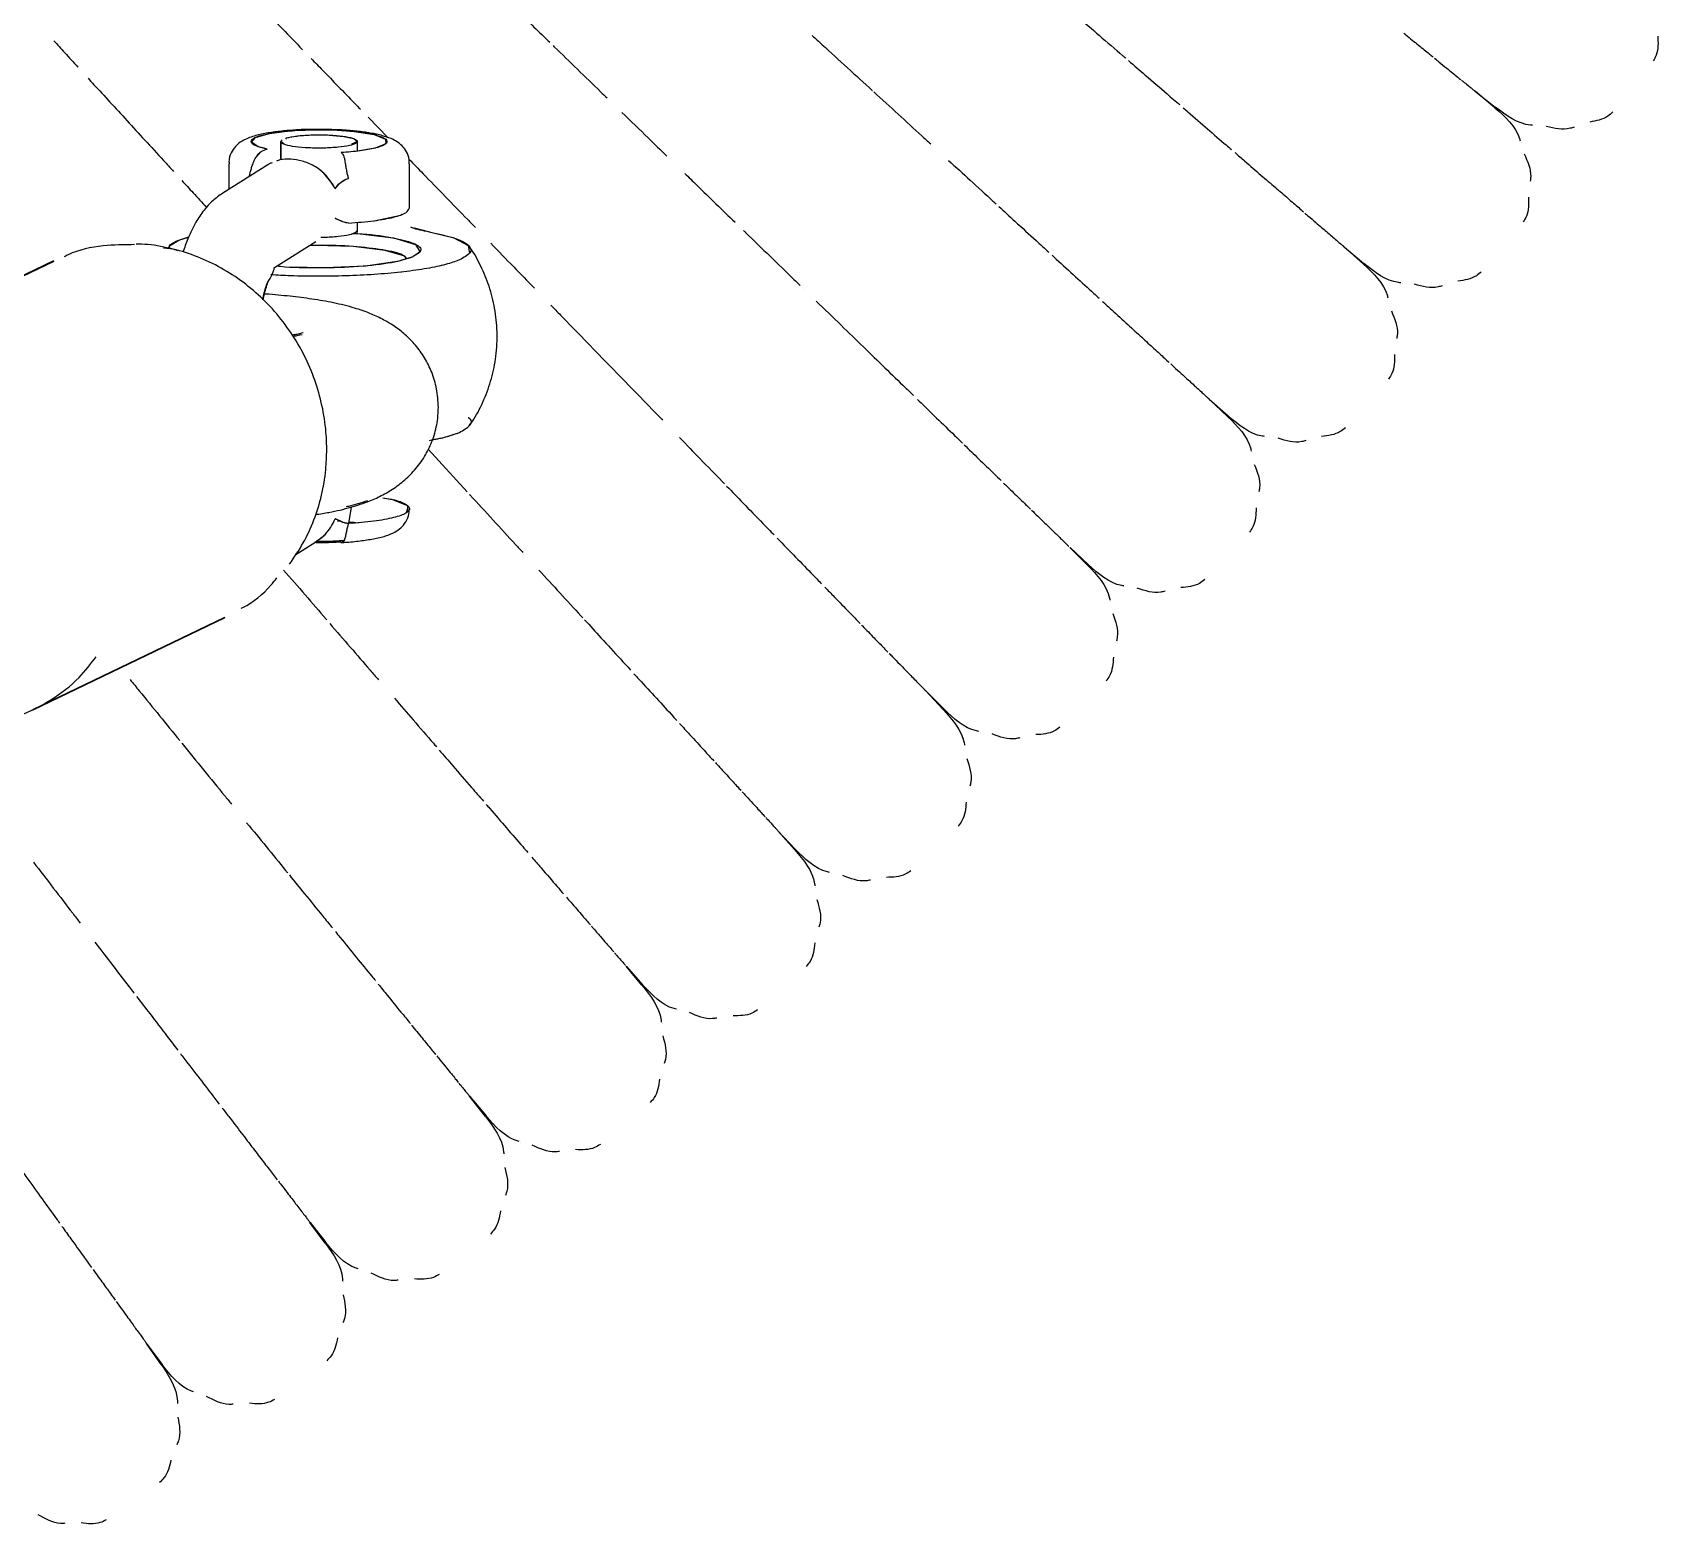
# Model space of a CAD drawing. Extents: x -360 to 379, y -342 to 365.
# Drawn here: x 45.33 to 59.72, y -187.85 to -174.65 of the extents above; entities that cross this region are included whole.
import ezdxf

# ---------------------------------------------------------------- set-up
doc = ezdxf.new("R2010")
doc.units = 0
doc.layers.get('0').update_dxf_attribs({"linetype": 'CONTINUOUS'})

msp = doc.modelspace()

# ---------------------------------------------------------------- linework, layer by layer
at = {"color": 7, "linetype": 'CONTINUOUS'}
for p, q in [((58.268, -175.316), (58.097, -175.173)), ((58.1, -175.175), (58.272, -175.311)), ((58.147, -175.214), (58.147, -175.214)), ((58.148, -175.213), (58.148, -175.213)), ((58.272, -175.311), (58.272, -175.311)), ((48.303, -175.401), (48.477, -175.58)), ((47.528, -175.615), (47.528, -175.778)), ((47.573, -175.593), (47.577, -175.591)), ((48.208, -175.7), (48.208, -175.615)), ((47.308, -175.757), (47.354, -175.705)), ((48.154, -175.638), (48.158, -175.645)), ((58.503, -175.621), (58.503, -175.621)), ((47.414, -175.821), (47.015, -176.072)), ((47.068, -175.812), (47.068, -176.039)), ((47.252, -175.923), (47.256, -175.901)), ((47.253, -175.922), (47.256, -175.901)), ((48.668, -176.206), (48.668, -175.812)), ((48.128, -175.943), (48.128, -175.943)), ((48.011, -176.296), (48.011, -176.296)), ((48.128, -176.337), (48.128, -176.337)), ((48.208, -176.419), (48.208, -176.33)), ((46.626, -176.487), (46.715, -176.46)), ((46.626, -176.487), (46.714, -176.461)), ((48.158, -176.433), (48.195, -176.418)), ((48.195, -176.418), (48.202, -176.403)), ((46.541, -176.547), (46.527, -176.565)), ((47.472, -176.729), (47.839, -176.499)), ((57.106, -176.7), (56.936, -176.548)), ((56.938, -176.55), (57.111, -176.695)), ((56.988, -176.595), (56.988, -176.595)), ((56.99, -176.593), (56.99, -176.593)), ((45.519, -176.672), (43.821, -177.489)), ((45.521, -176.676), (43.823, -177.493)), ((47.621, -176.723), (47.907, -176.731)), ((47.921, -176.731), (48.278, -176.714)), ((48.596, -176.77), (48.594, -176.771)), ((48.963, -176.709), (48.948, -176.712)), ((57.452, -176.874), (57.452, -176.874)), ((52.164, -176.929), (52.164, -176.929)), ((57.333, -177.012), (57.333, -177.012)), ((55.905, -178.049), (55.739, -177.893)), ((55.742, -177.895), (55.91, -178.044)), ((55.79, -177.941), (55.79, -177.941)), ((55.792, -177.939), (55.792, -177.939)), ((48.834, -178.339), (49.177, -178.714)), ((53.565, -178.29), (53.565, -178.29)), ((56.246, -178.233), (56.246, -178.233)), ((56.123, -178.368), (56.123, -178.368)), ((48.151, -178.851), (48.128, -178.996)), ((48.644, -178.892), (48.649, -178.865)), ((48.011, -178.955), (48.011, -178.955)), ((48.062, -178.979), (48.031, -178.976)), ((48.221, -178.989), (48.128, -178.996)), ((48.128, -178.996), (48.128, -178.996)), ((47.662, -179.269), (47.839, -179.158)), ((48.063, -179.16), (47.828, -179.165)), ((54.665, -179.363), (54.51, -179.207)), ((54.511, -179.208), (54.67, -179.358)), ((47.634, -179.313), (47.638, -179.303)), ((54.554, -179.252), (54.554, -179.252)), ((54.555, -179.25), (54.555, -179.25)), ((55.001, -179.557), (55.001, -179.557)), ((54.873, -179.688), (54.873, -179.688)), ((45.337, -180.64), (47.035, -179.823)), ((45.339, -180.643), (47.036, -179.827)), ((53.388, -180.641), (53.231, -180.474)), ((53.234, -180.477), (53.393, -180.636)), ((53.388, -180.641), (53.388, -180.641)), ((51.043, -180.75), (51.043, -180.75)), ((53.718, -180.844), (53.718, -180.844)), ((52.074, -181.88), (51.927, -181.716)), ((51.929, -181.717), (52.079, -181.876)), ((51.969, -181.762), (51.969, -181.762)), ((51.97, -181.761), (51.97, -181.761)), ((52.263, -182.217), (52.263, -182.217)), ((52.397, -182.093), (52.397, -182.093)), ((50.724, -183.081), (50.583, -182.913)), ((50.586, -182.916), (50.729, -183.077)), ((48.377, -183.055), (48.377, -183.055)), ((50.623, -182.96), (50.623, -182.96)), ((50.624, -182.959), (50.624, -182.959)), ((51.041, -183.303), (51.041, -183.303)), ((50.903, -183.423), (50.903, -183.423)), ((49.34, -184.242), (49.199, -184.063)), ((49.201, -184.066), (49.345, -184.238)), ((49.242, -184.118), (49.242, -184.118)), ((49.244, -184.117), (49.244, -184.117)), ((49.651, -184.474), (49.651, -184.474)), ((49.509, -184.589), (49.509, -184.589)), ((45.581, -185.199), (45.581, -185.199)), ((47.923, -185.363), (47.787, -185.18)), ((47.789, -185.182), (47.928, -185.359)), ((47.928, -185.359), (47.928, -185.359)), ((48.082, -185.714), (48.082, -185.714)), ((46.474, -186.441), (46.348, -186.261)), ((46.348, -186.261), (46.479, -186.438)), ((46.383, -186.312), (46.383, -186.312)), ((46.385, -186.311), (46.385, -186.311)), ((46.474, -186.441), (46.474, -186.441)), ((46.479, -186.438), (46.479, -186.438))]:
    msp.add_line(p, q, dxfattribs=at)
at = {"color": 7, "linetype": 'CONTINUOUS', "flags": 128}
for points in [[(47.409, -175.682), (47.33, -175.661), (47.269, -175.621), (47.304, -175.579), (47.43, -175.543), (47.628, -175.519), (47.864, -175.511), (48.028, -175.514)], [(47.56, -175.64), (47.528, -175.615), (47.528, -175.615)], [(47.577, -175.591), (47.577, -175.584), (47.677, -175.566), (47.813, -175.557), (47.958, -175.558), (48.087, -175.57), (48.176, -175.59), (48.208, -175.615), (48.154, -175.638)], [(48.028, -175.514), (48.179, -175.526), (48.356, -175.554), (48.454, -175.593), (48.457, -175.635), (48.364, -175.673), (48.191, -175.703), (48.063, -175.713)], [(47.995, -176.001), (47.909, -175.894), (47.881, -175.871)], [(48.011, -176.033), (48.018, -176.021), (48.05, -175.984)], [(48.05, -175.984), (48.105, -175.949), (48.128, -175.943)], [(48.05, -176.314), (48.016, -176.298), (48.011, -176.296)], [(48.128, -176.337), (48.079, -176.327), (48.05, -176.314)], [(48.356, -176.316), (48.59, -176.266), (48.599, -176.258)], [(48.169, -176.429), (48.208, -176.43), (48.526, -176.468), (48.722, -176.526), (48.762, -176.593), (48.701, -176.634)], [(48.709, -176.379), (48.845, -176.415), (48.864, -176.419)], [(48.864, -176.419), (49.053, -176.466), (49.188, -176.534), (49.197, -176.606)], [(46.547, -176.556), (46.544, -176.538), (46.626, -176.487)], [(48.639, -176.65), (48.627, -176.63), (48.452, -176.579), (48.17, -176.545), (47.832, -176.535), (47.778, -176.537)], [(48.281, -176.714), (48.577, -176.671), (48.701, -176.634)], [(48.87, -178.251), (48.963, -178.236), (49.109, -178.19)], [(48.445, -178.772), (48.508, -178.781), (48.651, -178.837), (48.646, -178.897)], [(48.05, -178.973), (48.016, -178.957), (48.011, -178.955)], [(48.128, -178.996), (48.079, -178.986), (48.05, -178.973)], [(47.843, -179.152), (48.039, -179.148), (48.066, -179.145)], [(47.852, -179.145), (47.881, -179.128), (47.926, -179.086)], [(48.097, -179.126), (48.083, -179.158), (48.073, -179.159)]]:
    msp.add_lwpolyline(points, dxfattribs=at)
at = {"color": 7, "linetype": 'CONTINUOUS'}
for points, knots in [([(49.427, -174.27), (49.494, -174.336), (49.651, -174.488), (49.815, -174.647), (49.908, -174.737)], [0, 0, 0, 0, 0.432584, 1, 1, 1, 1]), ([(47.31, -174.379), (47.414, -174.485), (47.546, -174.621), (47.691, -174.771), (47.722, -174.803)], [0, 0, 0, 0, 0.785174, 1, 1, 1, 1]), ([(54.572, -174.506), (54.639, -174.563), (54.777, -174.683), (54.919, -174.805), (54.995, -174.871), (55.004, -174.878)], [0, 0, 0, 0, 0.447741, 0.935558, 1, 1, 1, 1]), ([(45.52, -174.723), (45.551, -174.757), (45.615, -174.827), (45.694, -174.913), (45.733, -174.956)], [0, 0, 0, 0, 0.498283, 1, 1, 1, 1]), ([(52.231, -174.678), (52.26, -174.705), (52.438, -174.868), (52.617, -175.032), (52.762, -175.164), (52.763, -175.165)], [0, 0, 0, 0, 0.164234, 0.996013, 1, 1, 1, 1]), ([(57.464, -174.657), (57.469, -174.661), (57.515, -174.699), (57.591, -174.761), (57.672, -174.826), (57.712, -174.859), (57.723, -174.868)], [0, 0, 0, 0, 0.056579, 0.472949, 0.860268, 1, 1, 1, 1]), ([(59.709, -174.682), (59.713, -174.74), (59.717, -174.818), (59.679, -174.885), (59.67, -174.901)], [0, 0, 0, 0, 0.747575, 1, 1, 1, 1]), ([(47.797, -174.88), (47.831, -174.915), (47.954, -175.042), (48.101, -175.193), (48.216, -175.312), (48.233, -175.329)], [0, 0, 0, 0, 0.241184, 0.888969, 1, 1, 1, 1]), ([(49.938, -174.767), (49.942, -174.771), (50.079, -174.904), (50.24, -175.06), (50.396, -175.212), (50.415, -175.23)], [0, 0, 0, 0, 0.0277086, 0.8828461, 1, 1, 1, 1]), ([(55.028, -174.899), (55.078, -174.942), (55.194, -175.043), (55.346, -175.174), (55.445, -175.26), (55.483, -175.292)], [0, 0, 0, 0, 0.316267, 0.738453, 1, 1, 1, 1]), ([(57.736, -174.879), (57.749, -174.889), (57.787, -174.92), (57.84, -174.964), (57.895, -175.008), (57.937, -175.042), (57.959, -175.06), (57.968, -175.068)], [0, 0, 0, 0, 0.139315, 0.422523, 0.650112, 0.852275, 1, 1, 1, 1]), ([(45.824, -175.055), (45.841, -175.074), (45.945, -175.187), (46.168, -175.43), (46.405, -175.689), (46.551, -175.848), (46.581, -175.88)], [0, 0, 0, 0, 0.081334, 0.486014, 0.895196, 1, 1, 1, 1]), ([(52.775, -175.177), (52.919, -175.308), (53.09, -175.465), (53.251, -175.613), (53.278, -175.637)], [0, 0, 0, 0, 0.8382049, 1, 1, 1, 1]), ([(57.974, -175.072), (57.978, -175.076), (57.998, -175.092), (58.027, -175.115), (58.057, -175.14), (58.075, -175.155), (58.085, -175.163), (58.09, -175.167), (58.094, -175.17), (58.096, -175.172), (58.095, -175.171), (58.094, -175.17), (58.092, -175.169), (58.091, -175.168), (58.09, -175.167), (58.089, -175.166), (58.087, -175.165), (58.086, -175.164), (58.085, -175.163)], [0, 0, 0, 0, 0.071318, 0.337793, 0.554781, 0.722588, 0.791592, 0.849746, 0.897108, 0.95617, 0.973856, 0.979961, 0.984505, 0.98671, 0.988771, 0.990947, 0.993458, 1, 1, 1, 1]), ([(55.512, -175.318), (55.526, -175.329), (55.6, -175.394), (55.727, -175.503), (55.856, -175.615), (55.923, -175.673), (55.939, -175.686)], [0, 0, 0, 0, 0.086523, 0.48455, 0.880111, 1, 1, 1, 1]), ([(58.268, -175.316), (58.36, -175.397), (58.458, -175.483), (58.491, -175.602), (58.493, -175.608)], [0, 0, 0, 0, 0.9485297, 1, 1, 1, 1]), ([(58.603, -175.472), (58.597, -175.472), (58.474, -175.463), (58.37, -175.385), (58.272, -175.311)], [0, 0, 0, 0, 0.051116, 1, 1, 1, 1]), ([(50.547, -175.358), (50.625, -175.434), (50.757, -175.562), (50.89, -175.691), (50.945, -175.745)], [0, 0, 0, 0, 0.584649, 1, 1, 1, 1]), ([(59.312, -175.354), (59.298, -175.367), (59.242, -175.419), (59.165, -175.433), (59.108, -175.443)], [0, 0, 0, 0, 0.252425, 1, 1, 1, 1]), ([(47.668, -175.513), (47.624, -175.516), (47.533, -175.523), (47.412, -175.539), (47.3, -175.563), (47.216, -175.592), (47.144, -175.639), (47.096, -175.697), (47.069, -175.758), (47.071, -175.798), (47.071, -175.812)], [0, 0, 0, 0, 0.148645, 0.307312, 0.472625, 0.658964, 0.770433, 0.859331, 0.95093, 1, 1, 1, 1]), ([(47.627, -175.519), (47.622, -175.52), (47.566, -175.521), (47.52, -175.529), (47.478, -175.536)], [0, 0, 0, 0, 0.083089, 1, 1, 1, 1]), ([(47.528, -175.616), (47.528, -175.62), (47.527, -175.674), (47.527, -175.729), (47.528, -175.778)], [0, 0, 0, 0, 0.083961, 1, 1, 1, 1]), ([(47.59, -175.581), (47.593, -175.58), (47.623, -175.573), (47.696, -175.562), (47.825, -175.555), (47.961, -175.556), (48.082, -175.567), (48.171, -175.585), (48.216, -175.608), (48.202, -175.623), (48.195, -175.631)], [0, 0, 0, 0, 0.01672, 0.157189, 0.297657, 0.438126, 0.578594, 0.719063, 0.859531, 1, 1, 1, 1]), ([(48.037, -175.512), (48.012, -175.511), (47.94, -175.508), (47.817, -175.507), (47.716, -175.509), (47.67, -175.513), (47.668, -175.513)], [0, 0, 0, 0, 0.203417, 0.592266, 0.981469, 1, 1, 1, 1]), ([(48.664, -175.812), (48.665, -175.8), (48.668, -175.762), (48.643, -175.705), (48.603, -175.651), (48.555, -175.614), (48.498, -175.585), (48.424, -175.561), (48.326, -175.54), (48.206, -175.523), (48.107, -175.515), (48.05, -175.512), (48.037, -175.512)], [0, 0, 0, 0, 0.040071, 0.127878, 0.206683, 0.287253, 0.380693, 0.509081, 0.667859, 0.816054, 0.960013, 1, 1, 1, 1]), ([(48.377, -175.555), (48.341, -175.55), (48.277, -175.54), (48.208, -175.526), (48.114, -175.521), (48.061, -175.517), (48.037, -175.515)], [0, 0, 0, 0, 0.312847, 0.566219, 0.800862, 1, 1, 1, 1]), ([(48.207, -175.7), (48.208, -175.676), (48.208, -175.648), (48.207, -175.62), (48.207, -175.615)], [0, 0, 0, 0, 0.830819, 1, 1, 1, 1]), ([(58.97, -175.487), (58.958, -175.491), (58.88, -175.519), (58.796, -175.499), (58.724, -175.482)], [0, 0, 0, 0, 0.152317, 1, 1, 1, 1]), ([(47.256, -175.901), (47.258, -175.892), (47.264, -175.871), (47.274, -175.836), (47.288, -175.795), (47.301, -175.77), (47.308, -175.757)], [0, 0, 0, 0, 0.200173, 0.43117, 0.696956, 1, 1, 1, 1]), ([(47.308, -175.757), (47.315, -175.747), (47.329, -175.727), (47.361, -175.696), (47.39, -175.688), (47.409, -175.682)], [0, 0, 0, 0, 0.2574296, 0.5150837, 1, 1, 1, 1]), ([(48.063, -175.713), (48.07, -175.72), (48.082, -175.731), (48.092, -175.763), (48.095, -175.784), (48.097, -175.795)], [0, 0, 0, 0, 0.484913, 0.742304, 1, 1, 1, 1]), ([(55.97, -175.713), (55.999, -175.738), (56.079, -175.808), (56.198, -175.911), (56.326, -176.021), (56.436, -176.116), (56.519, -176.188), (56.562, -176.225), (56.576, -176.237)], [0, 0, 0, 0, 0.120272, 0.338467, 0.543419, 0.735216, 0.913943, 1, 1, 1, 1]), ([(58.527, -175.724), (58.558, -175.791), (58.595, -175.869), (58.583, -175.952), (58.582, -175.965)], [0, 0, 0, 0, 0.847683, 1, 1, 1, 1]), ([(47.452, -175.804), (47.443, -175.807), (47.429, -175.81), (47.419, -175.82), (47.415, -175.823)], [0, 0, 0, 0, 0.6153671, 1, 1, 1, 1]), ([(47.618, -175.772), (47.584, -175.771), (47.538, -175.77), (47.5, -175.786), (47.49, -175.79)], [0, 0, 0, 0, 0.726059, 1, 1, 1, 1]), ([(48.011, -176.033), (47.984, -175.988), (47.937, -175.91), (47.828, -175.83), (47.722, -175.784), (47.651, -175.776), (47.618, -175.772)], [0, 0, 0, 0, 0.325241, 0.570452, 0.796982, 1, 1, 1, 1]), ([(48.097, -175.795), (48.099, -175.809), (48.104, -175.835), (48.11, -175.876), (48.117, -175.912), (48.125, -175.933), (48.128, -175.943)], [0, 0, 0, 0, 0.303044, 0.56883, 0.799827, 1, 1, 1, 1]), ([(48.663, -175.771), (48.705, -175.814), (48.874, -175.989), (49.072, -176.192), (49.228, -176.353), (49.25, -176.376)], [0, 0, 0, 0, 0.218095, 0.886689, 1, 1, 1, 1]), ([(51.102, -175.897), (51.137, -175.932), (51.287, -176.077), (51.435, -176.221), (51.547, -176.33)], [0, 0, 0, 0, 0.238564, 1, 1, 1, 1]), ([(53.436, -175.782), (53.5, -175.841), (53.635, -175.964), (53.773, -176.091), (53.847, -176.159), (53.856, -176.167)], [0, 0, 0, 0, 0.445131, 0.933026, 1, 1, 1, 1]), ([(46.654, -175.96), (46.686, -175.996), (46.757, -176.073), (46.832, -176.155), (46.872, -176.199)], [0, 0, 0, 0, 0.468387, 1, 1, 1, 1]), ([(48.011, -176.033), (48.011, -176.033), (48.012, -176.031), (48.014, -176.028), (48.022, -176.013), (48.037, -175.997), (48.05, -175.984)], [0, 0, 0, 0, 0.027083, 0.080936, 0.271322, 1, 1, 1, 1]), ([(48.05, -175.984), (48.062, -175.974), (48.083, -175.956), (48.114, -175.947), (48.128, -175.943)], [0, 0, 0, 0, 0.56409, 1, 1, 1, 1]), ([(47.015, -176.072), (46.985, -176.093), (46.921, -176.139), (46.844, -176.226), (46.772, -176.336), (46.711, -176.458), (46.677, -176.554), (46.663, -176.595)], [0, 0, 0, 0, 0.1669594, 0.3463588, 0.5565672, 0.8137766, 1, 1, 1, 1]), ([(53.88, -176.189), (53.928, -176.233), (54.041, -176.337), (54.189, -176.472), (54.286, -176.561), (54.324, -176.595)], [0, 0, 0, 0, 0.312708, 0.734896, 1, 1, 1, 1]), ([(58.566, -176.108), (58.568, -176.166), (58.57, -176.245), (58.53, -176.31), (58.52, -176.326)], [0, 0, 0, 0, 0.747575, 1, 1, 1, 1]), ([(48.05, -176.314), (48.037, -176.308), (48.022, -176.301), (48.014, -176.297), (48.012, -176.296), (48.011, -176.296), (48.011, -176.296)], [0, 0, 0, 0, 0.728678, 0.919065, 0.972917, 1, 1, 1, 1]), ([(48.128, -176.337), (48.114, -176.335), (48.083, -176.331), (48.062, -176.32), (48.05, -176.314)], [0, 0, 0, 0, 0.43591, 1, 1, 1, 1]), ([(48.128, -176.337), (48.206, -176.331), (48.361, -176.319), (48.536, -176.286), (48.651, -176.246), (48.662, -176.217), (48.667, -176.202)], [0, 0, 0, 0, 0.250919, 0.501837, 0.752756, 1, 1, 1, 1]), ([(56.588, -176.248), (56.597, -176.256), (56.632, -176.286), (56.681, -176.328), (56.735, -176.375), (56.782, -176.415), (56.826, -176.453), (56.865, -176.487), (56.895, -176.513), (56.915, -176.53), (56.927, -176.54), (56.933, -176.546), (56.937, -176.549), (56.938, -176.55), (56.938, -176.55), (56.937, -176.549), (56.936, -176.548), (56.935, -176.547), (56.934, -176.546), (56.933, -176.546), (56.932, -176.545), (56.931, -176.544), (56.931, -176.544)], [0, 0, 0, 0, 0.052707, 0.200353, 0.316994, 0.4226, 0.546733, 0.67091, 0.773409, 0.854359, 0.899941, 0.936334, 0.956863, 0.97737, 0.991344, 0.993541, 0.995292, 0.996702, 0.997339, 0.99797, 0.999235, 1, 1, 1, 1]), ([(47.884, -176.461), (47.893, -176.461), (47.945, -176.462), (48.039, -176.455), (48.145, -176.44), (48.179, -176.426), (48.195, -176.418)], [0, 0, 0, 0, 0.059463, 0.372975, 0.686488, 1, 1, 1, 1]), ([(48.165, -176.429), (48.179, -176.429), (48.309, -176.433), (48.516, -176.463), (48.718, -176.512), (48.797, -176.575), (48.733, -176.614), (48.701, -176.634)], [0, 0, 0, 0, 0.0302348, 0.2726761, 0.5151174, 0.7575587, 1, 1, 1, 1]), ([(48.676, -176.37), (48.685, -176.374), (48.731, -176.392), (48.805, -176.407), (48.864, -176.419)], [0, 0, 0, 0, 0.210158, 1, 1, 1, 1]), ([(51.622, -176.403), (51.628, -176.408), (51.78, -176.556), (51.949, -176.72), (52.105, -176.871), (52.123, -176.889)], [0, 0, 0, 0, 0.035175, 0.886569, 1, 1, 1, 1]), ([(46.236, -176.528), (46.143, -176.529), (45.943, -176.53), (45.73, -176.575), (45.624, -176.63), (45.612, -176.636)], [0, 0, 0, 0, 0.4356358, 0.9358563, 1, 1, 1, 1]), ([(47.936, -178.341), (47.935, -178.298), (47.932, -178.178), (47.904, -177.98), (47.844, -177.752), (47.754, -177.533), (47.638, -177.327), (47.497, -177.138), (47.333, -176.969), (47.151, -176.823), (46.952, -176.703), (46.742, -176.611), (46.522, -176.551), (46.356, -176.523), (46.265, -176.524), (46.249, -176.524)], [0, 0, 0, 0, 0.046937, 0.131753, 0.21666, 0.301635, 0.386659, 0.471708, 0.556758, 0.641786, 0.726763, 0.811661, 0.896451, 0.981106, 1, 1, 1, 1]), ([(46.617, -176.582), (46.613, -176.58), (46.573, -176.564), (46.53, -176.561), (46.49, -176.559)], [0, 0, 0, 0, 0.080912, 1, 1, 1, 1]), ([(46.542, -176.548), (46.544, -176.542), (46.552, -176.521), (46.595, -176.501), (46.626, -176.487)], [0, 0, 0, 0, 0.271812, 1, 1, 1, 1]), ([(48.641, -176.65), (48.632, -176.64), (48.609, -176.611), (48.441, -176.572), (48.18, -176.542), (47.936, -176.531), (47.806, -176.536), (47.777, -176.538)], [0, 0, 0, 0, 0.147644, 0.407333, 0.667022, 0.926711, 1, 1, 1, 1]), ([(49.196, -178.128), (49.21, -178.11), (49.262, -178.039), (49.33, -177.899), (49.397, -177.713), (49.437, -177.511), (49.448, -177.301), (49.426, -177.093), (49.377, -176.897), (49.302, -176.719), (49.24, -176.602), (49.199, -176.548), (49.196, -176.544)], [0, 0, 0, 0, 0.040426, 0.156995, 0.274557, 0.392723, 0.522343, 0.646501, 0.765518, 0.879998, 0.990278, 1, 1, 1, 1]), ([(49.386, -176.516), (49.454, -176.586), (49.582, -176.718), (49.711, -176.85), (49.772, -176.913)], [0, 0, 0, 0, 0.5271354, 1, 1, 1, 1]), ([(54.352, -176.621), (54.364, -176.633), (54.436, -176.699), (54.559, -176.812), (54.686, -176.927), (54.752, -176.988), (54.768, -177.002)], [0, 0, 0, 0, 0.083989, 0.481499, 0.876563, 1, 1, 1, 1]), ([(47.371, -177.015), (47.379, -176.973), (47.391, -176.91), (47.421, -176.844), (47.444, -176.821), (47.474, -176.741), (47.472, -176.728), (47.472, -176.728)], [0, 0, 0, 0, 0.283395, 0.433238, 0.620614, 0.995317, 1, 1, 1, 1]), ([(49.109, -176.663), (49.071, -176.677), (48.996, -176.704), (48.826, -176.74), (48.623, -176.769), (48.39, -176.791), (48.137, -176.805), (47.875, -176.809), (47.638, -176.806), (47.498, -176.798), (47.441, -176.795)], [0, 0, 0, 0, 0.130195, 0.26039, 0.390586, 0.520781, 0.650976, 0.781171, 0.911367, 1, 1, 1, 1]), ([(47.494, -176.716), (47.505, -176.717), (47.613, -176.73), (47.877, -176.734), (48.223, -176.723), (48.53, -176.688), (48.644, -176.652), (48.701, -176.634)], [0, 0, 0, 0, 0.028045, 0.271034, 0.514022, 0.757011, 1, 1, 1, 1]), ([(57.106, -176.7), (57.196, -176.784), (57.291, -176.872), (57.321, -176.992), (57.323, -176.998)], [0, 0, 0, 0, 0.9485297, 1, 1, 1, 1]), ([(57.437, -176.866), (57.431, -176.865), (57.308, -176.853), (57.207, -176.772), (57.111, -176.695)], [0, 0, 0, 0, 0.0514703, 1, 1, 1, 1]), ([(58.149, -176.768), (58.135, -176.781), (58.078, -176.831), (58, -176.842), (57.942, -176.851)], [0, 0, 0, 0, 0.252425, 1, 1, 1, 1]), ([(47.372, -177.016), (47.376, -176.998), (47.391, -176.934), (47.409, -176.877), (47.421, -176.847), (47.421, -176.845)], [0, 0, 0, 0, 0.276828, 0.967718, 1, 1, 1, 1]), ([(57.804, -176.891), (57.792, -176.895), (57.712, -176.921), (57.629, -176.898), (57.558, -176.879)], [0, 0, 0, 0, 0.152317, 1, 1, 1, 1]), ([(48.923, -177.966), (48.92, -177.911), (48.914, -177.806), (48.868, -177.658), (48.804, -177.528), (48.723, -177.416), (48.631, -177.322), (48.531, -177.246), (48.425, -177.184), (48.309, -177.131), (48.167, -177.083), (48.001, -177.042), (47.811, -177.009), (47.61, -176.984), (47.468, -176.97), (47.388, -176.965), (47.384, -176.965)], [0, 0, 0, 0, 0.070847, 0.137312, 0.20062, 0.261695, 0.321447, 0.381083, 0.442649, 0.510041, 0.590805, 0.699516, 0.801219, 0.895836, 0.99468, 1, 1, 1, 1]), ([(52.265, -177.027), (52.339, -177.099), (52.482, -177.238), (52.683, -177.433), (52.872, -177.617), (53.02, -177.761), (53.102, -177.84), (53.127, -177.864)], [0, 0, 0, 0, 0.241024, 0.464665, 0.686744, 0.907254, 1, 1, 1, 1]), ([(54.799, -177.031), (54.826, -177.056), (54.904, -177.127), (55.02, -177.233), (55.144, -177.347), (55.252, -177.446), (55.333, -177.52), (55.375, -177.559), (55.389, -177.571)], [0, 0, 0, 0, 0.118126, 0.33671, 0.542018, 0.734139, 0.913157, 1, 1, 1, 1]), ([(49.918, -177.063), (49.947, -177.093), (50.116, -177.267), (50.425, -177.585), (50.728, -177.897), (50.884, -178.058), (50.907, -178.082)], [0, 0, 0, 0, 0.085723, 0.502322, 0.92516, 1, 1, 1, 1]), ([(57.353, -177.115), (57.383, -177.183), (57.417, -177.262), (57.403, -177.345), (57.401, -177.357)], [0, 0, 0, 0, 0.847683, 1, 1, 1, 1]), ([(47.726, -177.308), (47.727, -177.308), (47.73, -177.307), (47.712, -177.312), (47.681, -177.32), (47.646, -177.326), (47.633, -177.329)], [0, 0, 0, 0, 0.0570488, 0.3937017, 0.7738948, 1, 1, 1, 1]), ([(47.719, -177.325), (47.691, -177.331), (47.659, -177.337), (47.642, -177.34), (47.64, -177.341)], [0, 0, 0, 0, 0.856705, 1, 1, 1, 1]), ([(47.695, -177.322), (47.699, -177.317), (47.706, -177.309), (47.707, -177.312), (47.707, -177.313)], [0, 0, 0, 0, 0.553796, 1, 1, 1, 1]), ([(55.401, -177.583), (55.41, -177.591), (55.443, -177.621), (55.491, -177.665), (55.544, -177.714), (55.59, -177.756), (55.633, -177.795), (55.671, -177.83), (55.7, -177.857), (55.719, -177.874), (55.731, -177.885), (55.737, -177.89), (55.74, -177.894), (55.742, -177.895), (55.742, -177.895), (55.74, -177.893), (55.739, -177.892), (55.738, -177.892), (55.737, -177.891), (55.736, -177.89), (55.735, -177.889), (55.735, -177.889), (55.735, -177.888)], [0, 0, 0, 0, 0.0522095, 0.2001226, 0.3168645, 0.4226317, 0.5468017, 0.6709264, 0.7733976, 0.8543441, 0.8999274, 0.9363177, 0.9568492, 0.977358, 0.9913468, 0.9935403, 0.9952872, 0.9966945, 0.9973325, 0.9979663, 0.9992328, 1, 1, 1, 1]), ([(57.381, -177.5), (57.381, -177.559), (57.381, -177.637), (57.34, -177.701), (57.329, -177.717)], [0, 0, 0, 0, 0.747575, 1, 1, 1, 1]), ([(53.16, -177.897), (53.183, -177.918), (53.262, -177.996), (53.391, -178.121), (53.502, -178.228), (53.555, -178.28), (53.559, -178.284)], [0, 0, 0, 0, 0.15579, 0.560843, 0.962951, 1, 1, 1, 1]), ([(47.837, -178.916), (47.877, -178.91), (47.988, -178.893), (48.144, -178.855), (48.299, -178.805), (48.431, -178.745), (48.545, -178.677), (48.653, -178.59), (48.751, -178.483), (48.831, -178.357), (48.889, -178.217), (48.919, -178.084), (48.922, -177.999), (48.923, -177.966)], [0, 0, 0, 0, 0.079443, 0.220282, 0.349267, 0.438215, 0.523572, 0.607062, 0.69058, 0.774679, 0.859413, 0.944619, 1, 1, 1, 1]), ([(49.109, -178.19), (49.145, -178.169), (49.216, -178.127), (49.227, -178.082), (49.188, -178.061), (49.188, -178.061)], [0, 0, 0, 0, 0.4984067, 0.9968135, 1, 1, 1, 1]), ([(55.905, -178.049), (55.993, -178.136), (56.085, -178.227), (56.112, -178.348), (56.113, -178.354)], [0, 0, 0, 0, 0.9488845, 1, 1, 1, 1]), ([(56.231, -178.225), (56.225, -178.224), (56.102, -178.208), (56.003, -178.124), (55.91, -178.044)], [0, 0, 0, 0, 0.05147, 1, 1, 1, 1]), ([(48.845, -178.26), (48.895, -178.25), (49.003, -178.229), (49.072, -178.203), (49.109, -178.19)], [0, 0, 0, 0, 0.459816, 1, 1, 1, 1]), ([(56.946, -178.148), (56.931, -178.16), (56.872, -178.209), (56.795, -178.218), (56.736, -178.225)], [0, 0, 0, 0, 0.252425, 1, 1, 1, 1]), ([(47.607, -179.355), (47.649, -179.293), (47.733, -179.171), (47.827, -178.965), (47.894, -178.747), (47.93, -178.537), (47.934, -178.4), (47.936, -178.341)], [0, 0, 0, 0, 0.2083092, 0.4177661, 0.627555, 0.8376842, 1, 1, 1, 1]), ([(51.056, -178.235), (51.118, -178.299), (51.247, -178.432), (51.378, -178.566), (51.446, -178.637), (51.453, -178.644)], [0, 0, 0, 0, 0.457812, 0.945184, 1, 1, 1, 1]), ([(53.575, -178.299), (53.617, -178.341), (53.71, -178.43), (53.818, -178.535), (53.88, -178.596), (53.901, -178.616)], [0, 0, 0, 0, 0.368751, 0.793214, 1, 1, 1, 1]), ([(56.597, -178.261), (56.585, -178.265), (56.505, -178.288), (56.422, -178.263), (56.351, -178.241)], [0, 0, 0, 0, 0.152317, 1, 1, 1, 1]), ([(56.14, -178.472), (56.167, -178.54), (56.2, -178.621), (56.183, -178.703), (56.181, -178.715)], [0, 0, 0, 0, 0.8476827, 1, 1, 1, 1]), ([(53.923, -178.638), (53.935, -178.649), (53.984, -178.697), (54.059, -178.77), (54.127, -178.835), (54.158, -178.865), (54.162, -178.869)], [0, 0, 0, 0, 0.131793, 0.552791, 0.94306, 1, 1, 1, 1]), ([(48.433, -178.769), (48.455, -178.772), (48.541, -178.785), (48.63, -178.817), (48.681, -178.86), (48.648, -178.905), (48.537, -178.945), (48.36, -178.978), (48.205, -178.99), (48.128, -178.996)], [0, 0, 0, 0, 0.053845, 0.211537, 0.36923, 0.526922, 0.684615, 0.842307, 1, 1, 1, 1]), ([(49.199, -178.738), (49.2, -178.739), (49.339, -178.89), (49.498, -179.065), (49.649, -179.229), (49.671, -179.253)], [0, 0, 0, 0, 0.008392, 0.856477, 1, 1, 1, 1]), ([(51.473, -178.665), (51.521, -178.714), (51.631, -178.827), (51.77, -178.971), (51.86, -179.063), (51.893, -179.097)], [0, 0, 0, 0, 0.3299304, 0.7517674, 1, 1, 1, 1]), ([(48.06, -179.164), (48.078, -179.163), (48.144, -179.159), (48.249, -179.148), (48.368, -179.129), (48.461, -179.106), (48.532, -179.076), (48.59, -179.038), (48.637, -178.983), (48.666, -178.921), (48.665, -178.88), (48.664, -178.865)], [0, 0, 0, 0, 0.061418, 0.216956, 0.376041, 0.544934, 0.668917, 0.767812, 0.85621, 0.946856, 1, 1, 1, 1]), ([(48.107, -178.846), (48.115, -178.844), (48.178, -178.833), (48.242, -178.811), (48.298, -178.792)], [0, 0, 0, 0, 0.131002, 1, 1, 1, 1]), ([(54.17, -178.877), (54.188, -178.895), (54.23, -178.936), (54.282, -178.986), (54.325, -179.028), (54.358, -179.06), (54.386, -179.087), (54.415, -179.115), (54.442, -179.142), (54.467, -179.166), (54.485, -179.183), (54.495, -179.193), (54.498, -179.196), (54.499, -179.197)], [0, 0, 0, 0, 0.126301, 0.283521, 0.383191, 0.475324, 0.559946, 0.637085, 0.752821, 0.850491, 0.93019, 0.99202, 1, 1, 1, 1]), ([(56.157, -178.857), (56.155, -178.916), (56.153, -178.994), (56.109, -179.057), (56.098, -179.072)], [0, 0, 0, 0, 0.747575, 1, 1, 1, 1]), ([(47.838, -179.156), (47.867, -179.136), (47.942, -179.085), (47.985, -179.004), (48.011, -178.955)], [0, 0, 0, 0, 0.39017, 1, 1, 1, 1]), ([(48.05, -178.973), (48.037, -178.967), (48.022, -178.96), (48.014, -178.956), (48.012, -178.955), (48.011, -178.955), (48.011, -178.955)], [0, 0, 0, 0, 0.727861, 0.918464, 0.972569, 1, 1, 1, 1]), ([(48.128, -178.996), (48.114, -178.994), (48.083, -178.99), (48.062, -178.979), (48.05, -178.973)], [0, 0, 0, 0, 0.436228, 1, 1, 1, 1]), ([(48.128, -178.996), (48.125, -179.006), (48.117, -179.028), (48.11, -179.062), (48.104, -179.097), (48.099, -179.116), (48.097, -179.126)], [0, 0, 0, 0, 0.200173, 0.43117, 0.696956, 1, 1, 1, 1]), ([(48.192, -178.99), (48.192, -178.99), (48.176, -178.987), (48.153, -178.986), (48.13, -178.984)], [0, 0, 0, 0, 0.0340748, 1, 1, 1, 1]), ([(48.063, -179.16), (48.003, -179.163), (47.925, -179.168), (47.846, -179.166), (47.828, -179.165)], [0, 0, 0, 0, 0.772655, 1, 1, 1, 1]), ([(47.844, -179.151), (47.874, -179.152), (47.958, -179.154), (48.036, -179.147), (48.086, -179.143)], [0, 0, 0, 0, 0.351373, 1, 1, 1, 1]), ([(48.097, -179.126), (48.095, -179.133), (48.091, -179.147), (48.084, -179.161), (48.076, -179.16), (48.072, -179.159)], [0, 0, 0, 0, 0.33301, 0.666309, 1, 1, 1, 1]), ([(51.921, -179.126), (51.935, -179.14), (52.005, -179.212), (52.122, -179.333), (52.24, -179.454), (52.3, -179.516), (52.313, -179.529)], [0, 0, 0, 0, 0.096062, 0.495355, 0.892116, 1, 1, 1, 1]), ([(54.986, -179.548), (54.98, -179.547), (54.858, -179.528), (54.761, -179.441), (54.67, -179.358)], [0, 0, 0, 0, 0.051116, 1, 1, 1, 1]), ([(47.179, -179.747), (47.183, -179.744), (47.283, -179.695), (47.393, -179.604), (47.477, -179.499), (47.494, -179.477)], [0, 0, 0, 0, 0.037102, 0.803117, 1, 1, 1, 1]), ([(47.554, -179.407), (47.681, -179.554), (47.809, -179.703), (47.934, -179.847), (47.935, -179.849)], [0, 0, 0, 0, 0.987426, 1, 1, 1, 1]), ([(49.813, -179.408), (49.875, -179.476), (50.002, -179.614), (50.129, -179.753), (50.194, -179.824), (50.2, -179.83)], [0, 0, 0, 0, 0.468174, 0.954992, 1, 1, 1, 1]), ([(54.665, -179.363), (54.75, -179.452), (54.84, -179.546), (54.863, -179.668), (54.864, -179.674)], [0, 0, 0, 0, 0.94853, 1, 1, 1, 1]), ([(55.703, -179.492), (55.687, -179.504), (55.628, -179.551), (55.55, -179.558), (55.491, -179.563)], [0, 0, 0, 0, 0.252425, 1, 1, 1, 1]), ([(52.341, -179.558), (52.369, -179.587), (52.445, -179.665), (52.55, -179.773), (52.623, -179.848), (52.655, -179.881)], [0, 0, 0, 0, 0.248957, 0.67063, 1, 1, 1, 1]), ([(55.351, -179.595), (55.338, -179.598), (55.258, -179.619), (55.175, -179.592), (55.106, -179.568)], [0, 0, 0, 0, 0.152317, 1, 1, 1, 1]), ([(47.962, -179.88), (48.083, -180.02), (48.229, -180.189), (48.368, -180.35), (48.393, -180.378)], [0, 0, 0, 0, 0.824851, 1, 1, 1, 1]), ([(50.217, -179.848), (50.265, -179.901), (50.373, -180.019), (50.509, -180.168), (50.594, -180.26), (50.624, -180.293)], [0, 0, 0, 0, 0.3443055, 0.7655326, 1, 1, 1, 1]), ([(52.665, -179.892), (52.668, -179.895), (52.708, -179.936), (52.775, -180.005), (52.85, -180.082), (52.888, -180.121), (52.899, -180.133)], [0, 0, 0, 0, 0.03661, 0.450069, 0.835068, 1, 1, 1, 1]), ([(54.888, -179.793), (54.913, -179.862), (54.943, -179.943), (54.924, -180.024), (54.922, -180.037)], [0, 0, 0, 0, 0.847683, 1, 1, 1, 1]), ([(44.621, -180.788), (44.715, -180.788), (44.917, -180.788), (45.214, -180.708), (45.499, -180.565), (45.733, -180.387), (45.847, -180.238), (45.895, -180.175)], [0, 0, 0, 0, 0.18898, 0.405978, 0.622976, 0.839973, 1, 1, 1, 1]), ([(52.911, -180.145), (52.921, -180.155), (52.954, -180.189), (53, -180.237), (53.05, -180.288), (53.093, -180.332), (53.133, -180.373), (53.169, -180.41), (53.196, -180.438), (53.213, -180.455), (53.222, -180.465), (53.227, -180.47), (53.231, -180.474), (53.233, -180.477), (53.233, -180.477), (53.233, -180.477)], [0, 0, 0, 0, 0.062028, 0.212017, 0.331647, 0.438138, 0.564168, 0.691033, 0.795147, 0.876649, 0.908973, 0.936803, 0.960159, 0.984844, 1, 1, 1, 1]), ([(54.894, -180.178), (54.89, -180.237), (54.886, -180.315), (54.84, -180.376), (54.829, -180.391)], [0, 0, 0, 0, 0.747575, 1, 1, 1, 1]), ([(50.653, -180.325), (50.668, -180.341), (50.736, -180.416), (50.852, -180.542), (50.964, -180.664), (51.021, -180.726), (51.032, -180.738)], [0, 0, 0, 0, 0.106334, 0.507112, 0.90528, 1, 1, 1, 1]), ([(46.196, -180.377), (46.223, -180.41), (46.371, -180.591), (46.516, -180.77), (46.635, -180.916)], [0, 0, 0, 0, 0.182321, 1, 1, 1, 1]), ([(48.534, -180.542), (48.59, -180.606), (48.707, -180.742), (48.83, -180.884), (48.897, -180.961), (48.906, -180.972)], [0, 0, 0, 0, 0.433651, 0.921811, 1, 1, 1, 1]), ([(53.388, -180.641), (53.47, -180.732), (53.557, -180.828), (53.577, -180.95), (53.578, -180.957)], [0, 0, 0, 0, 0.948884, 1, 1, 1, 1]), ([(53.703, -180.835), (53.697, -180.834), (53.576, -180.811), (53.482, -180.721), (53.393, -180.636)], [0, 0, 0, 0, 0.051116, 1, 1, 1, 1]), ([(51.057, -180.766), (51.087, -180.798), (51.163, -180.881), (51.264, -180.992), (51.332, -181.066), (51.361, -181.097)], [0, 0, 0, 0, 0.269794, 0.694316, 1, 1, 1, 1]), ([(46.653, -180.938), (46.654, -180.939), (46.783, -181.098), (46.932, -181.281), (47.073, -181.454), (47.094, -181.479)], [0, 0, 0, 0, 0.00701, 0.854974, 1, 1, 1, 1]), ([(54.066, -180.892), (54.054, -180.895), (53.972, -180.914), (53.891, -180.884), (53.822, -180.858)], [0, 0, 0, 0, 0.152317, 1, 1, 1, 1]), ([(54.421, -180.799), (54.405, -180.811), (54.344, -180.856), (54.266, -180.861), (54.208, -180.864)], [0, 0, 0, 0, 0.252425, 1, 1, 1, 1]), ([(48.93, -181), (48.97, -181.047), (49.068, -181.16), (49.2, -181.312), (49.288, -181.414), (49.323, -181.454)], [0, 0, 0, 0, 0.297269, 0.719271, 1, 1, 1, 1]), ([(53.598, -181.076), (53.621, -181.146), (53.649, -181.228), (53.628, -181.309), (53.624, -181.321)], [0, 0, 0, 0, 0.847683, 1, 1, 1, 1]), ([(51.374, -181.111), (51.378, -181.116), (51.418, -181.16), (51.484, -181.232), (51.555, -181.309), (51.59, -181.348), (51.6, -181.358)], [0, 0, 0, 0, 0.053168, 0.469171, 0.856208, 1, 1, 1, 1]), ([(51.611, -181.371), (51.622, -181.382), (51.655, -181.419), (51.702, -181.469), (51.749, -181.521), (51.786, -181.561), (51.806, -181.583), (51.815, -181.592)], [0, 0, 0, 0, 0.1351, 0.417134, 0.643941, 0.845464, 1, 1, 1, 1]), ([(49.346, -181.481), (49.356, -181.493), (49.418, -181.565), (49.526, -181.69), (49.639, -181.821), (49.699, -181.889), (49.713, -181.906)], [0, 0, 0, 0, 0.073785, 0.472715, 0.869258, 1, 1, 1, 1]), ([(53.592, -181.462), (53.587, -181.52), (53.58, -181.598), (53.533, -181.658), (53.521, -181.673)], [0, 0, 0, 0, 0.747575, 1, 1, 1, 1]), ([(47.227, -181.643), (47.285, -181.714), (47.403, -181.858), (47.521, -182.004), (47.583, -182.08), (47.588, -182.086)], [0, 0, 0, 0, 0.465768, 0.952817, 1, 1, 1, 1]), ([(51.819, -181.597), (51.823, -181.601), (51.84, -181.62), (51.864, -181.646), (51.891, -181.675), (51.906, -181.692), (51.915, -181.702), (51.919, -181.706), (51.921, -181.709), (51.922, -181.71)], [0, 0, 0, 0, 0.0731187, 0.3748412, 0.6207591, 0.8112165, 0.8821977, 0.945132, 1, 1, 1, 1]), ([(49.749, -181.948), (49.777, -181.98), (49.856, -182.072), (49.95, -182.18), (50.011, -182.251), (50.03, -182.273)], [0, 0, 0, 0, 0.2752212, 0.7816405, 1, 1, 1, 1]), ([(52.074, -181.88), (52.154, -181.974), (52.238, -182.073), (52.253, -182.196), (52.254, -182.202)], [0, 0, 0, 0, 0.94853, 1, 1, 1, 1]), ([(52.383, -182.084), (52.377, -182.082), (52.256, -182.056), (52.165, -181.963), (52.079, -181.876)], [0, 0, 0, 0, 0.05147, 1, 1, 1, 1]), ([(45.341, -181.992), (45.459, -182.145), (45.599, -182.329), (45.732, -182.502), (45.754, -182.531)], [0, 0, 0, 0, 0.836655, 1, 1, 1, 1]), ([(53.102, -182.069), (53.086, -182.08), (53.023, -182.123), (52.945, -182.126), (52.887, -182.127)], [0, 0, 0, 0, 0.252425, 1, 1, 1, 1]), ([(47.605, -182.106), (47.65, -182.162), (47.75, -182.285), (47.877, -182.441), (47.957, -182.539), (47.986, -182.574)], [0, 0, 0, 0, 0.3411477, 0.7626134, 1, 1, 1, 1]), ([(52.745, -182.151), (52.732, -182.154), (52.65, -182.17), (52.57, -182.138), (52.501, -182.111)], [0, 0, 0, 0, 0.152317, 1, 1, 1, 1]), ([(50.056, -182.303), (50.069, -182.318), (50.12, -182.377), (50.191, -182.459), (50.245, -182.522), (50.268, -182.548)], [0, 0, 0, 0, 0.164782, 0.644111, 1, 1, 1, 1]), ([(52.271, -182.322), (52.292, -182.392), (52.317, -182.475), (52.294, -182.555), (52.29, -182.568)], [0, 0, 0, 0, 0.847683, 1, 1, 1, 1]), ([(48.012, -182.607), (48.025, -182.623), (48.09, -182.702), (48.197, -182.834), (48.302, -182.963), (48.356, -183.028), (48.366, -183.041)], [0, 0, 0, 0, 0.10417, 0.504719, 0.902674, 1, 1, 1, 1]), ([(50.276, -182.558), (50.279, -182.561), (50.308, -182.595), (50.353, -182.646), (50.408, -182.71), (50.447, -182.755), (50.466, -182.778), (50.474, -182.786)], [0, 0, 0, 0, 0.035161, 0.366666, 0.629557, 0.8639, 1, 1, 1, 1]), ([(45.885, -182.701), (45.938, -182.77), (46.049, -182.915), (46.163, -183.063), (46.224, -183.143), (46.232, -183.153)], [0, 0, 0, 0, 0.4437956, 0.9317316, 1, 1, 1, 1]), ([(50.481, -182.795), (50.488, -182.803), (50.509, -182.827), (50.534, -182.856), (50.556, -182.881), (50.568, -182.895), (50.575, -182.903), (50.58, -182.909), (50.579, -182.908), (50.579, -182.908)], [0, 0, 0, 0, 0.147066, 0.447353, 0.679034, 0.782558, 0.867251, 0.965317, 1, 1, 1, 1]), ([(52.254, -182.707), (52.247, -182.765), (52.238, -182.843), (52.189, -182.901), (52.177, -182.916)], [0, 0, 0, 0, 0.747575, 1, 1, 1, 1]), ([(48.391, -183.071), (48.418, -183.105), (48.488, -183.191), (48.583, -183.308), (48.648, -183.387), (48.675, -183.42)], [0, 0, 0, 0, 0.265548, 0.689492, 1, 1, 1, 1]), ([(50.724, -183.081), (50.801, -183.177), (50.882, -183.279), (50.895, -183.402), (50.895, -183.408)], [0, 0, 0, 0, 0.94853, 1, 1, 1, 1]), ([(51.028, -183.293), (51.022, -183.292), (50.902, -183.262), (50.813, -183.167), (50.729, -183.077)], [0, 0, 0, 0, 0.0514703, 1, 1, 1, 1]), ([(46.252, -183.18), (46.292, -183.231), (46.385, -183.352), (46.507, -183.511), (46.587, -183.616), (46.618, -183.656)], [0, 0, 0, 0, 0.310902, 0.733091, 1, 1, 1, 1]), ([(51.387, -183.372), (51.374, -183.374), (51.292, -183.388), (51.212, -183.353), (51.145, -183.324)], [0, 0, 0, 0, 0.152317, 1, 1, 1, 1]), ([(51.746, -183.3), (51.73, -183.31), (51.666, -183.352), (51.588, -183.352), (51.53, -183.352)], [0, 0, 0, 0, 0.252425, 1, 1, 1, 1]), ([(48.686, -183.434), (48.69, -183.439), (48.727, -183.484), (48.788, -183.559), (48.855, -183.641), (48.888, -183.682), (48.898, -183.694)], [0, 0, 0, 0, 0.049691, 0.465154, 0.85176, 1, 1, 1, 1]), ([(50.908, -183.528), (50.928, -183.599), (50.95, -183.683), (50.925, -183.762), (50.921, -183.774)], [0, 0, 0, 0, 0.847683, 1, 1, 1, 1]), ([(46.641, -183.687), (46.651, -183.7), (46.711, -183.777), (46.812, -183.909), (46.917, -184.046), (46.971, -184.117), (46.985, -184.134)], [0, 0, 0, 0, 0.082723, 0.480032, 0.874904, 1, 1, 1, 1]), ([(48.908, -183.707), (48.918, -183.719), (48.949, -183.757), (48.992, -183.809), (49.037, -183.864), (49.071, -183.907), (49.09, -183.93), (49.099, -183.941)], [0, 0, 0, 0, 0.130662, 0.411733, 0.637179, 0.837583, 1, 1, 1, 1]), ([(49.103, -183.946), (49.106, -183.949), (49.121, -183.968), (49.144, -183.996), (49.169, -184.026), (49.183, -184.044), (49.191, -184.054), (49.196, -184.059), (49.199, -184.063), (49.199, -184.064), (49.2, -184.064)], [0, 0, 0, 0, 0.063205, 0.358471, 0.599528, 0.78671, 0.855992, 0.917885, 0.980419, 1, 1, 1, 1]), ([(50.88, -183.913), (50.872, -183.971), (50.861, -184.048), (50.81, -184.105), (50.797, -184.12)], [0, 0, 0, 0, 0.7475749, 1, 1, 1, 1]), ([(47.01, -184.168), (47.033, -184.197), (47.097, -184.28), (47.192, -184.405), (47.295, -184.539), (47.384, -184.655), (47.451, -184.742), (47.486, -184.788), (47.498, -184.803)], [0, 0, 0, 0, 0.116959, 0.335486, 0.540755, 0.732856, 0.911873, 1, 1, 1, 1]), ([(49.34, -184.242), (49.414, -184.341), (49.493, -184.444), (49.501, -184.567), (49.502, -184.574)], [0, 0, 0, 0, 0.9488845, 1, 1, 1, 1]), ([(49.638, -184.463), (49.631, -184.462), (49.512, -184.428), (49.427, -184.331), (49.345, -184.238)], [0, 0, 0, 0, 0.05147, 1, 1, 1, 1]), ([(49.994, -184.552), (49.981, -184.554), (49.899, -184.565), (49.82, -184.528), (49.754, -184.497)], [0, 0, 0, 0, 0.152317, 1, 1, 1, 1]), ([(50.356, -184.49), (50.339, -184.501), (50.274, -184.54), (50.196, -184.538), (50.137, -184.536)], [0, 0, 0, 0, 0.252425, 1, 1, 1, 1]), ([(45.244, -184.732), (45.257, -184.75), (45.317, -184.834), (45.418, -184.973), (45.514, -185.106), (45.563, -185.174), (45.571, -185.186)], [0, 0, 0, 0, 0.111977, 0.513336, 0.912049, 1, 1, 1, 1]), ([(47.508, -184.816), (47.515, -184.825), (47.542, -184.861), (47.582, -184.912), (47.625, -184.969), (47.663, -185.018), (47.698, -185.064), (47.73, -185.105), (47.754, -185.137), (47.77, -185.158), (47.78, -185.17), (47.785, -185.177), (47.788, -185.18), (47.789, -185.183), (47.789, -185.182), (47.789, -185.182)], [0, 0, 0, 0, 0.052338, 0.203814, 0.323314, 0.431598, 0.558651, 0.685667, 0.790593, 0.873561, 0.920173, 0.957479, 0.981438, 0.999491, 1, 1, 1, 1]), ([(49.511, -184.695), (49.529, -184.766), (49.549, -184.85), (49.521, -184.929), (49.517, -184.941)], [0, 0, 0, 0, 0.847683, 1, 1, 1, 1]), ([(49.472, -185.078), (49.462, -185.136), (49.448, -185.213), (49.396, -185.269), (49.383, -185.283)], [0, 0, 0, 0, 0.747575, 1, 1, 1, 1]), ([(45.593, -185.216), (45.619, -185.252), (45.686, -185.345), (45.774, -185.466), (45.832, -185.547), (45.856, -185.58)], [0, 0, 0, 0, 0.280431, 0.705601, 1, 1, 1, 1]), ([(47.923, -185.363), (47.994, -185.463), (48.07, -185.569), (48.075, -185.692), (48.075, -185.699)], [0, 0, 0, 0, 0.94853, 1, 1, 1, 1]), ([(48.214, -185.592), (48.208, -185.59), (48.09, -185.553), (48.007, -185.453), (47.928, -185.359)], [0, 0, 0, 0, 0.0511155, 1, 1, 1, 1]), ([(45.868, -185.597), (45.873, -185.603), (45.908, -185.652), (45.965, -185.731), (46.026, -185.815), (46.056, -185.857), (46.064, -185.867)], [0, 0, 0, 0, 0.061173, 0.477957, 0.865594, 1, 1, 1, 1]), ([(48.568, -185.691), (48.555, -185.693), (48.472, -185.702), (48.395, -185.663), (48.329, -185.629)], [0, 0, 0, 0, 0.152317, 1, 1, 1, 1]), ([(48.931, -185.64), (48.914, -185.65), (48.848, -185.688), (48.77, -185.683), (48.711, -185.68)], [0, 0, 0, 0, 0.252425, 1, 1, 1, 1]), ([(48.081, -185.82), (48.096, -185.892), (48.114, -185.977), (48.084, -186.054), (48.079, -186.066)], [0, 0, 0, 0, 0.847683, 1, 1, 1, 1]), ([(46.074, -185.881), (46.083, -185.895), (46.113, -185.935), (46.154, -185.992), (46.196, -186.05), (46.229, -186.097), (46.262, -186.142), (46.291, -186.182), (46.316, -186.216), (46.33, -186.236), (46.338, -186.247), (46.341, -186.252), (46.344, -186.256), (46.346, -186.258), (46.344, -186.256), (46.344, -186.255), (46.343, -186.254), (46.342, -186.253), (46.341, -186.252), (46.341, -186.251), (46.34, -186.25), (46.339, -186.249), (46.339, -186.249)], [0, 0, 0, 0, 0.074505, 0.221083, 0.34172, 0.450633, 0.547879, 0.682303, 0.791256, 0.874904, 0.907505, 0.934812, 0.956854, 0.986367, 0.990628, 0.993759, 0.994967, 0.996001, 0.99695, 0.997923, 0.998885, 1, 1, 1, 1]), ([(48.031, -186.202), (48.019, -186.259), (48.003, -186.336), (47.949, -186.39), (47.936, -186.404)], [0, 0, 0, 0, 0.747575, 1, 1, 1, 1]), ([(46.474, -186.441), (46.542, -186.544), (46.614, -186.652), (46.616, -186.775), (46.616, -186.782)], [0, 0, 0, 0, 0.9488845, 1, 1, 1, 1]), ([(46.758, -186.679), (46.752, -186.677), (46.635, -186.637), (46.555, -186.535), (46.479, -186.438)], [0, 0, 0, 0, 0.0511155, 1, 1, 1, 1]), ([(47.109, -186.789), (47.096, -186.79), (47.013, -186.796), (46.937, -186.755), (46.872, -186.72)], [0, 0, 0, 0, 0.152317, 1, 1, 1, 1]), ([(47.473, -186.748), (47.456, -186.757), (47.389, -186.793), (47.311, -186.786), (47.253, -186.781)], [0, 0, 0, 0, 0.252425, 1, 1, 1, 1]), ([(46.619, -186.903), (46.632, -186.975), (46.647, -187.061), (46.614, -187.137), (46.609, -187.149)], [0, 0, 0, 0, 0.847683, 1, 1, 1, 1]), ([(46.557, -187.284), (46.544, -187.34), (46.526, -187.417), (46.47, -187.469), (46.456, -187.482)], [0, 0, 0, 0, 0.747575, 1, 1, 1, 1]), ([(45.618, -187.843), (45.606, -187.844), (45.522, -187.848), (45.447, -187.804), (45.384, -187.767)], [0, 0, 0, 0, 0.152317, 1, 1, 1, 1]), ([(45.984, -187.813), (45.967, -187.822), (45.898, -187.856), (45.821, -187.847), (45.763, -187.84)], [0, 0, 0, 0, 0.252425, 1, 1, 1, 1])]:
    msp.add_open_spline(points, degree=3, knots=knots, dxfattribs=at)
for points in [[(47.409, -175.682), (47.372, -175.673), (47.299, -175.655), (47.259, -175.622), (47.277, -175.588), (47.354, -175.558), (47.483, -175.533), (47.65, -175.516), (47.839, -175.509), (47.965, -175.512), (48.028, -175.514)], [(48.195, -175.631), (48.179, -175.638), (48.145, -175.652), (48.039, -175.667), (47.911, -175.675), (47.775, -175.673), (47.653, -175.663), (47.565, -175.645), (47.519, -175.622), (47.533, -175.607), (47.54, -175.599)], [(48.028, -175.514), (48.087, -175.518), (48.207, -175.526), (48.347, -175.549), (48.441, -175.579), (48.478, -175.612), (48.453, -175.645), (48.37, -175.675), (48.237, -175.7), (48.121, -175.709), (48.063, -175.713)], [(48.864, -176.419), (48.94, -176.437), (49.093, -176.471), (49.204, -176.535), (49.223, -176.601), (49.147, -176.642), (49.109, -176.663)]]:
    msp.add_open_spline(points, degree=3, dxfattribs=at)

doc.saveas('drawing.dxf')
